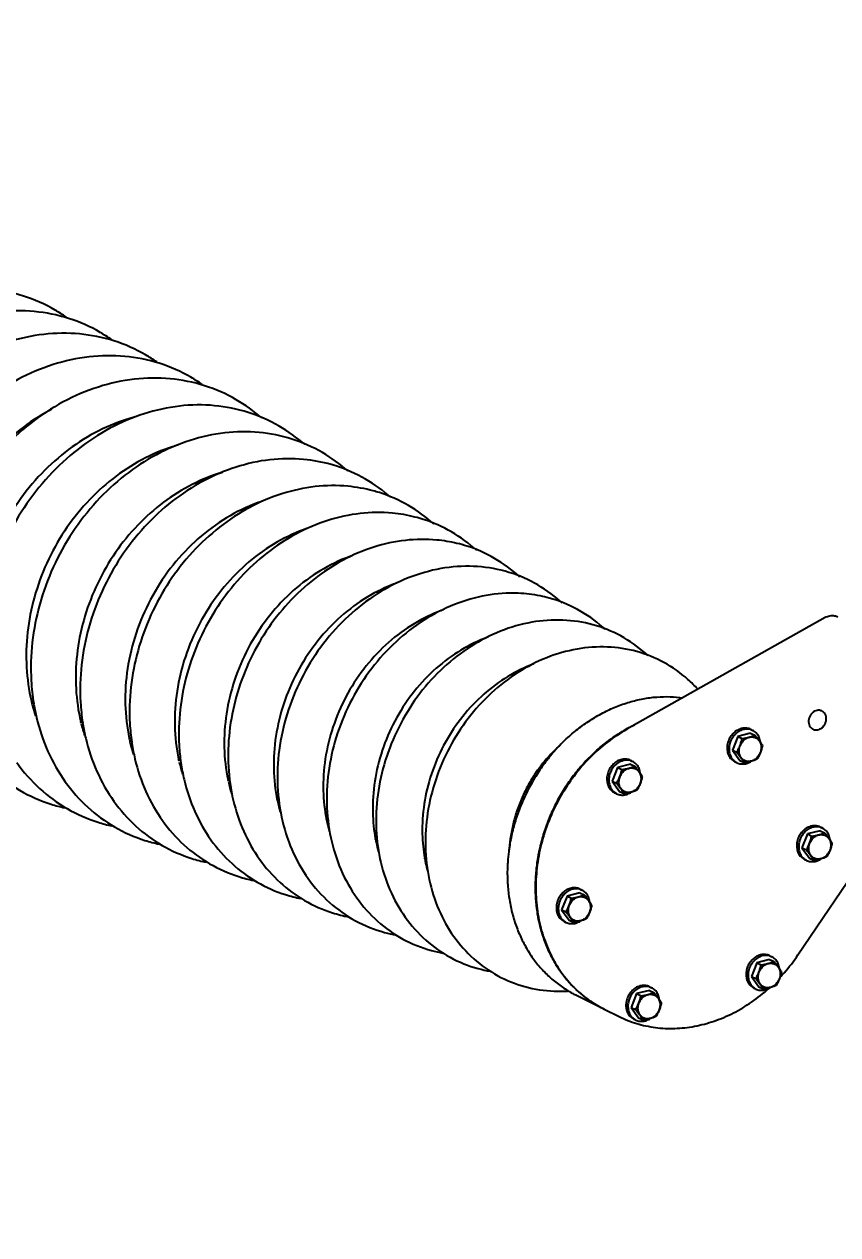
# Model space of a CAD drawing. Header units: feet. Extents: x 2321988 to 2329858, y 6722724 to 6730499.
# Drawn here: x 2326126.409 to 2326128.289, y 6726912.327 to 6726915.127 of the extents above; entities that cross this region are included whole.
import ezdxf

# ---------------------------------------------------------------- set-up
doc = ezdxf.new("R2010")
doc.units = ezdxf.units.FT
doc.header["$MEASUREMENT"] = 0
doc.header["$PDSIZE"] = 5
doc.layers.add('BESS Dimensions', color=3, linetype='Continuous')
doc.layers.add('C-BESS-EQUIPMENT', color=255, linetype='Continuous')
doc.styles.add('TG_DIMS', font='arial.ttf')
doc.dimstyles.new('TG-PROPOSED-ANNO', dxfattribs={"dimtxt": 0.1, "dimasz": 0.1, "dimexe": 0.05, "dimexo": 0.05, "dimgap": 0.02, "dimtad": 0, "dimtih": 1, "dimtoh": 1, "dimdsep": 46, "dimtxsty": 'TG_DIMS', "dimcen": 0, "dimclrd": 256, "dimclre": 256, "dimclrt": 256, "dimaunit": 1, "dimadec": 6, "dimazin": 2, "dimtfac": 1, "dimtofl": 0, "dimtmove": 1, "dimatfit": 3, "dimfxl": 1, "dimtolj": 1, "dimtzin": 0, "dimarcsym": 0})

# ---------------------------------------------------------------- blocks, each defined once
blk = doc.blocks.new('Midpoint Site Plan$0$141KV BREAKER')
at = {"linetype": 'Continuous'}
for p, q in [((-69.51, -36.1), (-70.239, -36.491)), ((-70.291, -36.514), (-70.698, -36.732)), ((-64.941, -37.129), (-65.188, -36.9)), ((-71.04, -37.154), (-71.16, -37.218)), ((-70.988, -37.021), (-71.041, -37.049)), ((-70.685, -37.154), (-71.04, -37.154)), ((-70.685, -37.154), (-70.806, -37.218)), ((-70.462, -37.496), (-70.685, -37.154)), ((-67.712, -37.154), (-67.832, -37.218)), ((-67.66, -37.021), (-67.714, -37.049)), ((-67.358, -37.154), (-67.712, -37.154)), ((-67.358, -37.154), (-67.478, -37.218)), ((-67.135, -37.496), (-67.358, -37.154)), ((-70.594, -37.838), (-70.462, -37.496)), ((-70.462, -37.496), (-70.583, -37.561)), ((-67.266, -37.838), (-67.135, -37.496)), ((-67.135, -37.496), (-67.255, -37.561)), ((-70.594, -37.838), (-70.714, -37.903)), ((-70.516, -37.902), (-70.569, -37.931)), ((-67.266, -37.838), (-67.386, -37.903)), ((-67.188, -37.902), (-67.241, -37.931)), ((-63.646, -39.545), (-63.592, -39.877)), ((-63.573, -40.009), (-63.592, -39.877)), ((-72.221, -40.235), (-72.274, -40.264)), ((-65.566, -40.235), (-65.619, -40.264)), ((-72.273, -40.368), (-72.393, -40.433)), ((-71.918, -40.368), (-72.273, -40.368)), ((-71.918, -40.368), (-72.039, -40.433)), ((-71.696, -40.71), (-71.918, -40.368)), ((-65.618, -40.368), (-65.738, -40.433)), ((-65.263, -40.368), (-65.618, -40.368)), ((-65.263, -40.368), (-65.384, -40.433)), ((-65.04, -40.71), (-65.263, -40.368)), ((-71.827, -41.052), (-71.696, -40.71)), ((-71.696, -40.71), (-71.816, -40.775)), ((-65.172, -41.052), (-65.04, -40.71)), ((-65.04, -40.71), (-65.161, -40.775)), ((-71.827, -41.052), (-71.947, -41.117)), ((-71.749, -41.116), (-71.802, -41.145)), ((-65.172, -41.052), (-65.292, -41.117)), ((-65.094, -41.116), (-65.147, -41.145)), ((-64.993, -47.81), (-64.331, -41.534)), ((-72.183, -41.764), (-69.839, -48.04)), ((-70.178, -43.582), (-70.299, -43.647)), ((-70.127, -43.449), (-70.18, -43.478)), ((-69.824, -43.582), (-70.178, -43.582)), ((-69.824, -43.582), (-69.944, -43.647)), ((-69.601, -43.925), (-69.824, -43.582)), ((-66.851, -43.582), (-66.971, -43.647)), ((-66.799, -43.449), (-66.852, -43.478)), ((-66.496, -43.582), (-66.851, -43.582)), ((-66.496, -43.582), (-66.617, -43.647)), ((-66.274, -43.925), (-66.496, -43.582)), ((-69.732, -44.267), (-69.601, -43.925)), ((-69.601, -43.925), (-69.721, -43.989)), ((-66.405, -44.267), (-66.274, -43.925)), ((-66.274, -43.925), (-66.394, -43.989)), ((-69.732, -44.267), (-69.853, -44.331)), ((-69.655, -44.33), (-69.708, -44.359)), ((-66.405, -44.267), (-66.525, -44.331)), ((-66.327, -44.33), (-66.38, -44.359))]:
    blk.add_line(p, q, dxfattribs=at)
for points, start_tangent, end_tangent in [([(-45.99, -35.506), (-45.65, -35.368), (-44.824, -34.878), (-44.116, -34.214), (-43.549, -33.398), (-43.145, -32.459), (-42.917, -31.426), (-42.874, -30.337), (-43.017, -29.229), (-43.341, -28.14), (-43.835, -27.107), (-44.482, -26.165), (-45.26, -25.347), (-46.141, -24.68), (-47.097, -24.187), (-47.356, -24.088)], (0.94163, 0.33665), (-0.943142, 0.332391)), ([(-47.226, -36.168), (-46.885, -36.03), (-46.059, -35.54), (-45.351, -34.876), (-44.785, -34.06), (-44.381, -33.121), (-44.153, -32.089), (-44.11, -30.999), (-44.253, -29.891), (-44.577, -28.802), (-45.071, -27.769), (-45.718, -26.827), (-46.495, -26.009), (-47.377, -25.342), (-48.234, -24.89)], (0.94163, 0.33665), (-0.919031, 0.394185)), ([(-48.461, -36.83), (-48.121, -36.692), (-47.295, -36.202), (-46.587, -35.538), (-46.02, -34.723), (-45.616, -33.783), (-45.389, -32.751), (-45.345, -31.662), (-45.488, -30.553), (-45.813, -29.464), (-46.307, -28.431), (-46.953, -27.489), (-47.731, -26.671), (-48.612, -26.004), (-49.361, -25.6)], (0.94163, 0.33665), (-0.910992, 0.412424)), ([(-54.039, -26.431), (-55.016, -26.533), (-55.933, -26.834), (-56.759, -27.325), (-57.055, -27.569)], (-1, 0), (-0.744531, -0.667588)), ([(-49.697, -37.493), (-49.356, -37.355), (-48.53, -36.864), (-47.822, -36.2), (-47.256, -35.385), (-46.852, -34.445), (-46.624, -33.413), (-46.581, -32.324), (-46.724, -31.216), (-47.048, -30.126), (-47.542, -29.093), (-48.189, -28.152), (-48.967, -27.333), (-49.848, -26.666), (-50.544, -26.286)], (0.94163, 0.33665), (-0.906953, 0.421231)), ([(-51.419, -38.298), (-50.592, -38.017), (-49.766, -37.526), (-49.058, -36.862), (-48.492, -36.047), (-48.087, -35.107), (-47.86, -34.075), (-47.817, -32.986), (-47.96, -31.878), (-48.284, -30.788), (-48.778, -29.755), (-49.425, -28.814), (-50.202, -27.995), (-51.084, -27.328), (-51.728, -26.973)], (0.973615, 0.228196), (-0.902847, 0.429961)), ([(-55.258, -27.217), (-56.215, -27.316), (-57.113, -27.611), (-57.922, -28.092), (-58.226, -28.343)], (-1, 0), (-0.741828, -0.67059)), ([(-47.839, -33.692), (-47.831, -33.629), (-47.791, -32.643), (-47.92, -31.64), (-48.213, -30.654), (-48.66, -29.719), (-49.245, -28.867), (-49.948, -28.126), (-50.746, -27.523), (-50.99, -27.377)], (0.139021, 0.990289), (-0.871139, 0.491037)), ([(-52.71, -38.843), (-51.883, -38.564), (-51.074, -38.083), (-50.38, -37.433), (-49.826, -36.635), (-49.43, -35.714), (-49.206, -34.703), (-49.164, -33.637), (-49.304, -32.551), (-49.621, -31.484), (-50.105, -30.473), (-50.739, -29.55), (-51.5, -28.749), (-52.363, -28.095), (-52.964, -27.762)], (0.974516, 0.224316), (-0.900373, 0.435119)), ([(-49.356, -35.462), (-49.273, -35.225), (-49.066, -34.291), (-49.027, -33.305), (-49.155, -32.302), (-49.448, -31.316), (-49.895, -30.381), (-50.48, -29.529), (-51.184, -28.788), (-51.982, -28.185), (-52.847, -27.739)], (0.354167, 0.935182), (-0.926124, 0.37722)), ([(-56.477, -28.002), (-57.414, -28.1), (-58.293, -28.389), (-59.085, -28.859), (-59.397, -29.118)], (-1, 0), (-0.738998, -0.673708)), ([(-54.226, -28.539), (-54.56, -28.39), (-55.515, -28.1), (-56.477, -28.002)], (-0.899956, 0.43598), (-1, 0)), ([(-54.197, -28.501), (-54.508, -28.393)], (-0.932816, 0.360353), (-0.954503, 0.2982)), ([(-54.2, -28.551), (-54.226, -28.539)], (-0.897769, 0.440468), (-0.899956, 0.43598)), ([(-54.001, -39.388), (-53.174, -39.111), (-52.382, -38.64), (-51.703, -38.004), (-51.16, -37.222), (-50.772, -36.321), (-50.553, -35.332), (-50.511, -34.287), (-50.648, -33.225), (-50.959, -32.18), (-51.432, -31.19), (-52.053, -30.287), (-52.798, -29.502), (-53.643, -28.863), (-54.2, -28.551)], (0.975438, 0.220276), (-0.897769, 0.440468)), ([(-54.111, -28.536), (-54.197, -28.501)], (-0.926134, 0.377194), (-0.932816, 0.360353)), ([(-50.68, -35.961), (-50.633, -35.823), (-50.432, -34.913), (-50.393, -33.954), (-50.518, -32.978), (-50.803, -32.018), (-51.238, -31.108), (-51.808, -30.278), (-52.492, -29.557), (-53.269, -28.97), (-54.111, -28.536)], (0.33504, 0.942204), (-0.926134, 0.377194)), ([(-57.696, -28.788), (-58.613, -28.883), (-59.473, -29.166), (-60.248, -29.626), (-60.568, -29.892)], (-1, 0), (-0.736031, -0.676948)), ([(-55.455, -29.332), (-55.82, -29.167), (-56.754, -28.884), (-57.696, -28.788)], (-0.896634, 0.442773), (-1, 0)), ([(-55.421, -29.299), (-55.742, -29.185)], (-0.930049, 0.367435), (-0.953335, 0.301916)), ([(-55.425, -29.346), (-55.455, -29.332)], (-0.894081, 0.447905), (-0.896634, 0.442773)), ([(-53.589, -39.119), (-53.025, -38.575), (-52.493, -37.81), (-52.114, -36.928), (-51.9, -35.96), (-51.859, -34.938), (-51.993, -33.898), (-52.297, -32.876), (-52.76, -31.907), (-53.367, -31.023), (-54.096, -30.256), (-54.923, -29.63), (-55.425, -29.346)], (0.780479, 0.625181), (-0.894081, 0.447905)), ([(-55.372, -29.318), (-55.421, -29.299)], (-0.926144, 0.377169), (-0.930049, 0.367435)), ([(-52.018, -36.538), (-51.98, -36.427), (-51.783, -35.54), (-51.745, -34.604), (-51.868, -33.652), (-52.146, -32.715), (-52.57, -31.828), (-53.125, -31.018), (-53.793, -30.315), (-54.551, -29.742), (-55.372, -29.318)], (0.330135, 0.943934), (-0.926144, 0.377169)), ([(-58.915, -29.574), (-59.812, -29.667), (-60.653, -29.944), (-61.412, -30.394), (-61.738, -30.667)], (-1, 0), (-0.732918, -0.680317)), ([(-56.68, -30.127), (-57.08, -29.945), (-57.994, -29.667), (-58.915, -29.574)], (-0.892811, 0.450431), (-1, 0)), ([(-56.645, -30.096), (-56.957, -29.982)], (-0.927144, 0.374706), (-0.95083, 0.309712)), ([(-56.651, -30.141), (-56.68, -30.127)], (-0.890179, 0.455611), (-0.892811, 0.450431)), ([(-54.855, -39.642), (-54.348, -39.146), (-53.827, -38.398), (-53.456, -37.535), (-53.246, -36.588), (-53.206, -35.589), (-53.337, -34.572), (-53.634, -33.572), (-54.087, -32.624), (-54.681, -31.76), (-55.394, -31.009), (-56.203, -30.397), (-56.651, -30.141)], (0.771906, 0.635737), (-0.890179, 0.455611)), ([(-56.531, -30.144), (-56.645, -30.096)], (-0.917391, 0.397987), (-0.927144, 0.374706)), ([(-53.316, -36.997), (-53.237, -36.715), (-53.1, -35.772), (-53.138, -34.79), (-53.351, -33.808), (-53.73, -32.865), (-54.261, -31.995), (-54.922, -31.233), (-55.689, -30.608), (-56.531, -30.144)], (0.29912, 0.954216), (-0.917391, 0.397987)), ([(-60.134, -30.359), (-61.011, -30.451), (-61.833, -30.721), (-62.575, -31.161), (-62.909, -31.442)], (-1, 0), (-0.729649, -0.683822)), ([(-57.906, -30.922), (-58.34, -30.722), (-59.234, -30.451), (-60.134, -30.359)], (-0.888761, 0.458371), (-1, 0)), ([(-57.87, -30.894), (-58.189, -30.775)], (-0.924003, 0.382385), (-0.949351, 0.314217)), ([(-57.795, -30.925), (-57.87, -30.894)], (-0.917403, 0.39796), (-0.924003, 0.382385)), ([(-61.353, -31.145), (-62.209, -31.234), (-63.013, -31.498), (-63.738, -31.928), (-64.094, -32.23)], (-1, 0), (-0.722879, -0.690974)), ([(-57.39, -40.687), (-56.992, -40.287), (-56.495, -39.573), (-56.14, -38.75), (-55.94, -37.845), (-55.901, -36.89), (-56.026, -35.919), (-56.309, -34.964), (-56.742, -34.059), (-57.309, -33.233), (-57.99, -32.516), (-58.762, -31.931), (-59.6, -31.499), (-60.473, -31.234), (-61.353, -31.145)], (0.753151, 0.657847), (-1, 0)), ([(-56.122, -40.165), (-55.67, -39.717), (-55.161, -38.985), (-54.798, -38.143), (-54.593, -37.217), (-54.554, -36.24), (-54.681, -35.245), (-54.972, -34.268), (-55.415, -33.341), (-55.995, -32.497), (-56.692, -31.762), (-57.483, -31.164), (-57.906, -30.922)], (0.76281, 0.646623), (-0.888761, 0.458371)), ([(-54.651, -37.563), (-54.587, -37.328), (-54.452, -36.408), (-54.49, -35.452), (-54.697, -34.496), (-55.066, -33.576), (-55.583, -32.729), (-56.228, -31.986), (-56.974, -31.378), (-57.795, -30.925)], (0.290736, 0.956803), (-0.917403, 0.39796)), ([(-59.094, -31.692), (-59.421, -31.568)], (-0.920642, 0.390407), (-0.947773, 0.318946)), ([(-59.059, -31.707), (-59.094, -31.692)], (-0.917415, 0.397931), (-0.920642, 0.390407)), ([(-55.987, -38.13), (-55.936, -37.941), (-55.805, -37.045), (-55.841, -36.115), (-56.043, -35.183), (-56.402, -34.288), (-56.906, -33.463), (-57.533, -32.74), (-58.26, -32.147), (-59.059, -31.707)], (0.281921, 0.959438), (-0.917415, 0.397931)), ([(-62.572, -31.931), (-63.459, -32.029), (-64.287, -32.319), (-65.023, -32.791), (-65.261, -33.002)], (-1, 0), (-0.719779, -0.694203)), ([(-60.438, -42.108), (-60.363, -42.092), (-59.536, -41.801), (-58.799, -41.33), (-58.182, -40.695), (-57.705, -39.92), (-57.391, -39.033), (-57.25, -38.069), (-57.289, -37.067), (-57.507, -36.064), (-57.895, -35.1), (-58.437, -34.212), (-59.112, -33.433), (-59.895, -32.795), (-60.756, -32.321), (-61.659, -32.029), (-62.572, -31.931)], (0.97944, 0.201735), (-1, 0)), ([(-60.323, -32.489), (-60.625, -32.37)], (-0.917428, 0.397901), (-0.94381, 0.33049)), ([(-60.308, -32.495), (-60.323, -32.489)], (-0.915986, 0.401211), (-0.917428, 0.397901)), ([(-57.331, -38.725), (-57.285, -38.553), (-57.157, -37.682), (-57.192, -36.777), (-57.389, -35.87), (-57.738, -34.999), (-58.228, -34.197), (-58.838, -33.494), (-59.545, -32.917), (-60.308, -32.495)], (0.279376, 0.960182), (-0.915986, 0.401211)), ([(-63.791, -32.717), (-64.657, -32.812), (-65.465, -33.096), (-66.183, -33.556), (-66.429, -33.775)], (-1, 0), (-0.716436, -0.697653)), ([(-59.918, -41.721), (-59.507, -41.27), (-59.042, -40.513), (-58.735, -39.648), (-58.597, -38.707), (-58.636, -37.729), (-58.848, -36.75), (-59.226, -35.809), (-59.755, -34.942), (-60.415, -34.183), (-61.179, -33.56), (-62.018, -33.097), (-62.9, -32.813), (-63.791, -32.717)], (0.729955, 0.683495), (-1, 0)), ([(-61.563, -33.28), (-61.587, -33.27), (-61.863, -33.161)], (-0.915125, 0.403171), (-0.942384, 0.334532)), ([(-65.01, -33.502), (-65.855, -33.596), (-66.642, -33.872), (-67.344, -34.321), (-67.598, -34.548)], (-1, 0), (-0.712909, -0.701257)), ([(-63.006, -43.194), (-62.91, -43.174), (-62.122, -42.897), (-61.421, -42.449), (-60.833, -41.845), (-60.379, -41.107), (-60.079, -40.263), (-59.945, -39.345), (-59.982, -38.391), (-60.189, -37.436), (-60.558, -36.519), (-61.074, -35.673), (-61.717, -34.932), (-62.462, -34.325), (-63.281, -33.873), (-64.141, -33.596), (-65.01, -33.502)], (0.980786, 0.195088), (-1, 0)), ([(-61.536, -33.293), (-61.563, -33.28)], (-0.912369, 0.409368), (-0.915125, 0.403171)), ([(-58.673, -39.311), (-58.635, -39.166), (-58.51, -38.319), (-58.544, -37.439), (-58.735, -36.558), (-59.074, -35.711), (-59.55, -34.931), (-60.143, -34.247), (-60.831, -33.687), (-61.536, -33.293)], (0.274485, 0.961591), (-0.912369, 0.409368)), ([(-62.791, -34.078), (-62.851, -34.052), (-63.101, -33.952)], (-0.911347, 0.411639), (-0.94086, 0.338795)), ([(-62.764, -34.091), (-62.791, -34.078)], (-0.908473, 0.417944), (-0.911347, 0.411639)), ([(-60.015, -39.897), (-59.984, -39.779), (-59.863, -38.956), (-59.895, -38.101), (-60.08, -37.245), (-60.41, -36.423), (-60.872, -35.665), (-61.449, -35.001), (-62.116, -34.456), (-62.764, -34.091)], (0.269314, 0.963053), (-0.908473, 0.417944)), ([(-66.229, -34.288), (-67.052, -34.379), (-67.82, -34.648), (-68.504, -35.085), (-69.078, -35.674), (-69.292, -35.979)], (-1, 0), (-0.533994, -0.845488)), ([(-64.563, -43.78), (-64.184, -43.715), (-63.416, -43.445), (-62.732, -43.008), (-62.158, -42.42), (-61.716, -41.7), (-61.423, -40.878), (-61.292, -39.984), (-61.328, -39.053), (-61.53, -38.123), (-61.889, -37.228), (-62.392, -36.404), (-63.019, -35.682), (-63.745, -35.089), (-64.544, -34.649), (-65.382, -34.379), (-66.229, -34.288)], (0.993094, 0.117322), (-1, 0)), ([(-64.019, -34.876), (-64.115, -34.833), (-64.339, -34.744)], (-0.907268, 0.420553), (-0.939227, 0.343297)), ([(-63.992, -34.889), (-64.019, -34.876)], (-0.904267, 0.426967), (-0.907268, 0.420553)), ([(-61.357, -40.484), (-61.333, -40.391), (-61.215, -39.593), (-61.247, -38.763), (-61.426, -37.932), (-61.746, -37.134), (-62.195, -36.399), (-62.754, -35.754), (-63.402, -35.226), (-63.992, -34.889)], (0.263836, 0.964568), (-0.904267, 0.426967)), ([(-65.188, -36.9), (-65.421, -36.697), (-65.757, -36.447), (-66.11, -36.231), (-66.475, -36.051), (-66.849, -35.909), (-67.228, -35.807), (-67.609, -35.746), (-67.988, -35.725), (-68.362, -35.746), (-68.727, -35.807), (-69.079, -35.909), (-69.415, -36.051), (-69.51, -36.1)], (-0.733589, 0.679593), (-0.881402, -0.472367)), ([(-64.331, -41.534), (-64.309, -40.891), (-64.378, -40.237), (-64.536, -39.588), (-64.778, -38.958), (-65.1, -38.363), (-65.494, -37.815), (-65.951, -37.328), (-66.46, -36.914), (-67.009, -36.581), (-67.586, -36.337), (-68.177, -36.189), (-68.768, -36.139), (-69.346, -36.189), (-69.897, -36.337), (-70.291, -36.514)], (0.104951, 0.994477), (-0.881458, -0.472262)), ([(-69.369, -36.19), (-69.487, -36.215), (-69.839, -36.317), (-69.869, -36.328)], (-0.982493, -0.186297), (-0.939073, -0.343717)), ([(-69.32, -36.181), (-69.369, -36.19)], (-0.985247, -0.171139), (-0.982493, -0.186297)), ([(-64.333, -40.417), (-64.408, -39.997), (-64.519, -39.581), (-64.665, -39.173), (-64.845, -38.777), (-65.057, -38.397), (-65.3, -38.037), (-65.569, -37.699), (-65.864, -37.387), (-66.181, -37.105), (-66.518, -36.854), (-66.87, -36.638), (-67.235, -36.459), (-67.609, -36.317), (-67.988, -36.215), (-68.369, -36.153), (-68.749, -36.132), (-69.122, -36.153), (-69.32, -36.181)], (-0.132788, 0.991144), (-0.985247, -0.171139)), ([(-70.698, -36.732), (-71.138, -37.018), (-71.529, -37.376), (-71.863, -37.799), (-72.131, -38.279), (-72.33, -38.806), (-72.455, -39.371), (-72.502, -39.96), (-72.472, -40.567)], (-0.881412, -0.472347), (0.113501, -0.993538)), ([(-63.592, -39.877), (-63.648, -39.59), (-63.759, -39.174), (-63.905, -38.766), (-64.085, -38.37), (-64.297, -37.99), (-64.539, -37.629), (-64.809, -37.291), (-65.104, -36.98), (-65.188, -36.9)], (-0.159635, 0.987176), (-0.733589, 0.679593)), ([(-71.291, -37.561), (-71.281, -37.52), (-71.269, -37.48), (-71.256, -37.439), (-71.241, -37.398), (-71.224, -37.355), (-71.205, -37.312), (-71.183, -37.266), (-71.16, -37.218)], (0.23179, 0.972766), (0.450928, 0.89256)), ([(-71.258, -37.569), (-71.261, -37.513), (-71.256, -37.459), (-71.243, -37.407), (-71.221, -37.36), (-71.193, -37.319), (-71.158, -37.284), (-71.117, -37.257), (-71.072, -37.239), (-71.023, -37.23), (-70.973, -37.23), (-70.922, -37.239), (-70.872, -37.257), (-70.824, -37.284), (-70.78, -37.319), (-70.74, -37.36), (-70.706, -37.407), (-70.679, -37.459), (-70.659, -37.513), (-70.648, -37.569)], (-0.132788, 0.991144), (0.132788, -0.991144)), ([(-71.041, -37.049), (-71.044, -37.051), (-71.094, -37.084), (-71.138, -37.125), (-71.175, -37.174), (-71.204, -37.229), (-71.226, -37.289), (-71.239, -37.354), (-71.243, -37.4)], (-0.881422, -0.47233), (-0.036247, -0.999343)), ([(-71.16, -37.218), (-71.12, -37.222), (-71.081, -37.225), (-71.04, -37.226), (-70.998, -37.227), (-70.954, -37.226), (-70.907, -37.225), (-70.858, -37.222), (-70.806, -37.218)], (0.994755, -0.102288), (0.99725, 0.074106)), ([(-70.87, -37.007), (-70.931, -37.012), (-70.989, -37.027), (-71.041, -37.049)], (-1, 0), (-0.881422, -0.47233)), ([(-70.817, -36.979), (-70.878, -36.984), (-70.936, -36.998), (-70.988, -37.021)], (-1, 0), (-0.881422, -0.47233)), ([(-70.569, -37.931), (-70.567, -37.929), (-70.517, -37.896), (-70.473, -37.855), (-70.436, -37.806), (-70.406, -37.751), (-70.385, -37.691), (-70.372, -37.626), (-70.367, -37.559), (-70.372, -37.49), (-70.386, -37.421), (-70.408, -37.354), (-70.438, -37.289), (-70.476, -37.229), (-70.52, -37.174), (-70.571, -37.125), (-70.626, -37.084), (-70.684, -37.051), (-70.745, -37.027), (-70.808, -37.012), (-70.87, -37.007)], (0.881422, 0.47233), (-1, 0)), ([(-70.516, -37.902), (-70.513, -37.901), (-70.463, -37.868), (-70.42, -37.826), (-70.382, -37.778), (-70.353, -37.723), (-70.331, -37.662), (-70.318, -37.598), (-70.314, -37.53), (-70.319, -37.461), (-70.333, -37.393), (-70.355, -37.325), (-70.385, -37.261), (-70.423, -37.2), (-70.467, -37.145), (-70.517, -37.097), (-70.572, -37.055), (-70.631, -37.022), (-70.692, -36.998), (-70.754, -36.984), (-70.817, -36.979)], (0.881422, 0.47233), (-1, 0)), ([(-70.806, -37.218), (-70.783, -37.266), (-70.76, -37.312), (-70.736, -37.355), (-70.709, -37.398), (-70.681, -37.439), (-70.651, -37.48), (-70.618, -37.52), (-70.583, -37.561)], (0.406702, -0.913561), (0.668362, -0.743836)), ([(-67.963, -37.561), (-67.953, -37.52), (-67.941, -37.48), (-67.928, -37.439), (-67.913, -37.398), (-67.896, -37.355), (-67.877, -37.312), (-67.856, -37.266), (-67.832, -37.218)], (0.23179, 0.972766), (0.450928, 0.89256)), ([(-67.93, -37.569), (-67.933, -37.513), (-67.928, -37.459), (-67.915, -37.407), (-67.894, -37.36), (-67.865, -37.319), (-67.83, -37.284), (-67.789, -37.257), (-67.744, -37.239), (-67.696, -37.23), (-67.645, -37.23), (-67.594, -37.239), (-67.544, -37.257), (-67.496, -37.284), (-67.452, -37.319), (-67.412, -37.36), (-67.378, -37.407), (-67.351, -37.459), (-67.332, -37.513), (-67.32, -37.569)], (-0.132788, 0.991144), (0.132788, -0.991144)), ([(-67.714, -37.049), (-67.716, -37.051), (-67.766, -37.084), (-67.81, -37.125), (-67.847, -37.174), (-67.877, -37.229), (-67.898, -37.289), (-67.911, -37.354), (-67.915, -37.4)], (-0.881422, -0.47233), (-0.036247, -0.999343)), ([(-67.832, -37.218), (-67.793, -37.222), (-67.753, -37.225), (-67.713, -37.226), (-67.67, -37.227), (-67.626, -37.226), (-67.58, -37.225), (-67.531, -37.222), (-67.478, -37.218)], (0.994755, -0.102288), (0.99725, 0.074106)), ([(-67.542, -37.007), (-67.603, -37.012), (-67.662, -37.027), (-67.714, -37.049)], (-1, 0), (-0.881422, -0.47233)), ([(-67.489, -36.979), (-67.55, -36.984), (-67.608, -36.998), (-67.66, -37.021)], (-1, 0), (-0.881422, -0.47233)), ([(-67.241, -37.931), (-67.239, -37.929), (-67.189, -37.896), (-67.145, -37.855), (-67.108, -37.806), (-67.078, -37.751), (-67.057, -37.691), (-67.044, -37.626), (-67.04, -37.559), (-67.045, -37.49), (-67.058, -37.421), (-67.08, -37.354), (-67.111, -37.289), (-67.148, -37.229), (-67.193, -37.174), (-67.243, -37.125), (-67.298, -37.084), (-67.357, -37.051), (-67.418, -37.027), (-67.48, -37.012), (-67.542, -37.007)], (0.881422, 0.47233), (-1, 0)), ([(-67.188, -37.902), (-67.186, -37.901), (-67.136, -37.868), (-67.092, -37.826), (-67.055, -37.778), (-67.025, -37.723), (-67.004, -37.662), (-66.991, -37.598), (-66.987, -37.53), (-66.991, -37.461), (-67.005, -37.393), (-67.027, -37.325), (-67.057, -37.261), (-67.095, -37.2), (-67.14, -37.145), (-67.19, -37.097), (-67.245, -37.055), (-67.303, -37.022), (-67.364, -36.998), (-67.427, -36.984), (-67.489, -36.979)], (0.881422, 0.47233), (-1, 0)), ([(-67.478, -37.218), (-67.456, -37.266), (-67.433, -37.312), (-67.408, -37.355), (-67.382, -37.398), (-67.353, -37.439), (-67.323, -37.48), (-67.291, -37.52), (-67.255, -37.561)], (0.406702, -0.913561), (0.668362, -0.743836)), ([(-63.646, -39.545), (-63.699, -39.277), (-63.803, -38.905), (-63.942, -38.542), (-64.114, -38.192), (-64.317, -37.86), (-64.548, -37.548), (-64.805, -37.261), (-64.941, -37.129)], (-0.159701, 0.987165), (-0.733589, 0.679594)), ([(-71.068, -37.903), (-71.104, -37.862), (-71.136, -37.822), (-71.167, -37.781), (-71.195, -37.74), (-71.221, -37.697), (-71.246, -37.654), (-71.269, -37.609), (-71.291, -37.561)], (-0.668362, 0.743836), (-0.406702, 0.913561)), ([(-70.648, -37.569), (-70.644, -37.625), (-70.649, -37.68), (-70.663, -37.731), (-70.684, -37.778), (-70.713, -37.819), (-70.748, -37.854), (-70.788, -37.881), (-70.834, -37.899), (-70.882, -37.908), (-70.932, -37.908), (-70.983, -37.899), (-71.033, -37.881), (-71.081, -37.854), (-71.126, -37.819), (-71.165, -37.778), (-71.199, -37.731), (-71.226, -37.68), (-71.246, -37.625), (-71.258, -37.569)], (0.132788, -0.991144), (-0.132788, 0.991144)), ([(-70.583, -37.561), (-70.606, -37.609), (-70.627, -37.654), (-70.646, -37.697), (-70.664, -37.74), (-70.679, -37.781), (-70.692, -37.822), (-70.703, -37.862), (-70.714, -37.903)], (-0.450928, -0.89256), (-0.23179, -0.972766)), ([(-67.741, -37.903), (-67.776, -37.862), (-67.809, -37.822), (-67.839, -37.781), (-67.867, -37.74), (-67.894, -37.697), (-67.918, -37.654), (-67.941, -37.609), (-67.963, -37.561)], (-0.668362, 0.743836), (-0.406702, 0.913561)), ([(-67.32, -37.569), (-67.317, -37.625), (-67.322, -37.68), (-67.335, -37.731), (-67.356, -37.778), (-67.385, -37.819), (-67.42, -37.854), (-67.461, -37.881), (-67.506, -37.899), (-67.554, -37.908), (-67.605, -37.908), (-67.656, -37.899), (-67.706, -37.881), (-67.754, -37.854), (-67.798, -37.819), (-67.838, -37.778), (-67.872, -37.731), (-67.899, -37.68), (-67.918, -37.625), (-67.93, -37.569)], (0.132788, -0.991144), (-0.132788, 0.991144)), ([(-67.255, -37.561), (-67.279, -37.609), (-67.3, -37.654), (-67.319, -37.697), (-67.336, -37.74), (-67.351, -37.781), (-67.364, -37.822), (-67.376, -37.862), (-67.386, -37.903)], (-0.450928, -0.89256), (-0.23179, -0.972766)), ([(-70.714, -37.903), (-70.767, -37.906), (-70.815, -37.909), (-70.862, -37.91), (-70.906, -37.911), (-70.949, -37.91), (-70.989, -37.909), (-71.029, -37.906), (-71.068, -37.903)], (-0.99725, -0.074106), (-0.994755, 0.102288)), ([(-70.961, -37.911), (-70.926, -37.929), (-70.865, -37.953), (-70.803, -37.968), (-70.74, -37.973)], (0.865644, -0.50066), (1, 0)), ([(-70.74, -37.973), (-70.68, -37.968), (-70.621, -37.953), (-70.569, -37.931)], (1, 0), (0.881422, 0.47233)), ([(-67.386, -37.903), (-67.439, -37.906), (-67.488, -37.909), (-67.534, -37.91), (-67.579, -37.911), (-67.621, -37.91), (-67.662, -37.909), (-67.701, -37.906), (-67.741, -37.903)], (-0.99725, -0.074106), (-0.994755, 0.102288)), ([(-67.633, -37.911), (-67.599, -37.929), (-67.537, -37.953), (-67.475, -37.968), (-67.413, -37.973)], (0.865644, -0.50066), (1, 0)), ([(-67.413, -37.973), (-67.352, -37.968), (-67.294, -37.953), (-67.241, -37.931)], (1, 0), (0.881422, 0.47233)), ([(-55.292, -39.933), (-54.465, -39.658), (-53.69, -39.197), (-53.589, -39.119)], (0.976379, 0.216065), (0.780479, 0.625181)), ([(-56.583, -40.478), (-55.756, -40.204), (-54.998, -39.754), (-54.855, -39.642)], (0.97734, 0.211674), (0.771906, 0.635737)), ([(-72.274, -40.264), (-72.277, -40.265), (-72.327, -40.298), (-72.371, -40.339), (-72.408, -40.388), (-72.437, -40.443), (-72.459, -40.504), (-72.472, -40.567)], (-0.881422, -0.47233), (-0.131277, -0.991346)), ([(-72.103, -40.221), (-72.164, -40.226), (-72.222, -40.241), (-72.274, -40.264)], (-1, 0), (-0.881422, -0.47233)), ([(-72.05, -40.193), (-72.111, -40.198), (-72.169, -40.212), (-72.221, -40.235)], (-1, 0), (-0.881422, -0.47233)), ([(-71.802, -41.145), (-71.8, -41.143), (-71.75, -41.11), (-71.706, -41.069), (-71.669, -41.02), (-71.639, -40.965), (-71.618, -40.905), (-71.605, -40.84), (-71.601, -40.773), (-71.605, -40.704), (-71.619, -40.636), (-71.641, -40.568), (-71.671, -40.504), (-71.709, -40.443), (-71.754, -40.388), (-71.804, -40.339), (-71.859, -40.298), (-71.917, -40.265), (-71.978, -40.241), (-72.041, -40.226), (-72.103, -40.221)], (0.881422, 0.47233), (-1, 0)), ([(-71.749, -41.116), (-71.746, -41.115), (-71.697, -41.082), (-71.653, -41.041), (-71.616, -40.992), (-71.586, -40.937), (-71.564, -40.876), (-71.552, -40.812), (-71.547, -40.744), (-71.552, -40.676), (-71.566, -40.607), (-71.588, -40.54), (-71.618, -40.475), (-71.656, -40.415), (-71.7, -40.36), (-71.751, -40.311), (-71.806, -40.27), (-71.864, -40.237), (-71.925, -40.212), (-71.988, -40.198), (-72.05, -40.193)], (0.881422, 0.47233), (-1, 0)), ([(-65.619, -40.264), (-65.622, -40.265), (-65.672, -40.298), (-65.716, -40.339), (-65.753, -40.388), (-65.782, -40.443), (-65.804, -40.504), (-65.817, -40.568), (-65.821, -40.614)], (-0.881422, -0.47233), (-0.036247, -0.999343)), ([(-65.448, -40.221), (-65.509, -40.226), (-65.567, -40.241), (-65.619, -40.264)], (-1, 0), (-0.881422, -0.47233)), ([(-65.395, -40.193), (-65.456, -40.198), (-65.514, -40.212), (-65.566, -40.235)], (-1, 0), (-0.881422, -0.47233)), ([(-65.147, -41.145), (-65.144, -41.143), (-65.095, -41.11), (-65.051, -41.069), (-65.014, -41.02), (-64.984, -40.965), (-64.963, -40.905), (-64.95, -40.84), (-64.945, -40.773), (-64.95, -40.704), (-64.964, -40.636), (-64.986, -40.568), (-65.016, -40.504), (-65.054, -40.443), (-65.098, -40.388), (-65.149, -40.339), (-65.204, -40.298), (-65.262, -40.265), (-65.323, -40.241), (-65.386, -40.226), (-65.448, -40.221)], (0.881422, 0.47233), (-1, 0)), ([(-65.094, -41.116), (-65.091, -41.115), (-65.041, -41.082), (-64.998, -41.041), (-64.96, -40.992), (-64.931, -40.937), (-64.909, -40.876), (-64.896, -40.812), (-64.892, -40.744), (-64.897, -40.676), (-64.911, -40.607), (-64.933, -40.54), (-64.963, -40.475), (-65.001, -40.415), (-65.045, -40.36), (-65.095, -40.311), (-65.15, -40.27), (-65.209, -40.237), (-65.27, -40.212), (-65.332, -40.198), (-65.395, -40.193)], (0.881422, 0.47233), (-1, 0)), ([(-63.573, -40.009), (-63.535, -40.429), (-63.535, -40.845), (-63.572, -41.253), (-63.646, -41.649), (-63.756, -42.029), (-63.901, -42.39), (-64.081, -42.728), (-64.292, -43.039), (-64.517, -43.304)], (0.132788, -0.991144), (-0.686427, -0.727199)), ([(-57.872, -41.022), (-57.047, -40.751), (-56.306, -40.312), (-56.122, -40.165)], (0.978219, 0.207574), (0.76281, 0.646623)), ([(-72.524, -40.775), (-72.514, -40.734), (-72.502, -40.694), (-72.489, -40.653), (-72.474, -40.612), (-72.457, -40.569), (-72.438, -40.526), (-72.417, -40.481), (-72.393, -40.433)], (0.23179, 0.972766), (0.450928, 0.89256)), ([(-72.491, -40.783), (-72.494, -40.727), (-72.489, -40.673), (-72.476, -40.621), (-72.455, -40.574), (-72.426, -40.533), (-72.391, -40.498), (-72.35, -40.472), (-72.305, -40.453), (-72.256, -40.444), (-72.206, -40.444), (-72.155, -40.453), (-72.105, -40.472), (-72.057, -40.498), (-72.013, -40.533), (-71.973, -40.574), (-71.939, -40.621), (-71.912, -40.673), (-71.892, -40.727), (-71.881, -40.783)], (-0.132788, 0.991144), (0.132788, -0.991144)), ([(-72.472, -40.567), (-72.472, -40.568), (-72.476, -40.614)], (-0.131277, -0.991346), (-0.036247, -0.999343)), ([(-72.393, -40.433), (-72.354, -40.436), (-72.314, -40.439), (-72.274, -40.44), (-72.231, -40.441), (-72.187, -40.44), (-72.14, -40.439), (-72.091, -40.436), (-72.039, -40.433)], (0.994755, -0.102288), (0.99725, 0.074106)), ([(-72.039, -40.433), (-72.016, -40.481), (-71.993, -40.526), (-71.969, -40.569), (-71.943, -40.612), (-71.914, -40.653), (-71.884, -40.694), (-71.851, -40.734), (-71.816, -40.775)], (0.406702, -0.913561), (0.668362, -0.743836)), ([(-65.869, -40.775), (-65.859, -40.734), (-65.847, -40.694), (-65.834, -40.653), (-65.819, -40.612), (-65.802, -40.569), (-65.783, -40.526), (-65.761, -40.481), (-65.738, -40.433)], (0.23179, 0.972766), (0.450928, 0.89256)), ([(-65.836, -40.783), (-65.839, -40.727), (-65.834, -40.673), (-65.821, -40.621), (-65.799, -40.574), (-65.771, -40.533), (-65.736, -40.498), (-65.695, -40.472), (-65.65, -40.453), (-65.601, -40.444), (-65.551, -40.444), (-65.5, -40.453), (-65.45, -40.472), (-65.402, -40.498), (-65.358, -40.533), (-65.318, -40.574), (-65.284, -40.621), (-65.257, -40.673), (-65.237, -40.727), (-65.226, -40.783)], (-0.132788, 0.991144), (0.132788, -0.991144)), ([(-65.738, -40.433), (-65.698, -40.436), (-65.659, -40.439), (-65.618, -40.44), (-65.576, -40.441), (-65.532, -40.44), (-65.485, -40.439), (-65.436, -40.436), (-65.384, -40.433)], (0.994755, -0.102288), (0.99725, 0.074106)), ([(-65.384, -40.433), (-65.361, -40.481), (-65.338, -40.526), (-65.314, -40.569), (-65.287, -40.612), (-65.259, -40.653), (-65.229, -40.694), (-65.196, -40.734), (-65.161, -40.775)], (0.406702, -0.913561), (0.668362, -0.743836)), ([(-64.333, -40.417), (-64.295, -40.837), (-64.295, -41.253), (-64.317, -41.535)], (0.132788, -0.991144), (-0.10781, -0.994172)), ([(-72.301, -41.117), (-72.337, -41.076), (-72.369, -41.036), (-72.4, -40.995), (-72.428, -40.954), (-72.454, -40.912), (-72.479, -40.868), (-72.502, -40.823), (-72.524, -40.775)], (-0.668362, 0.743836), (-0.406702, 0.913561)), ([(-71.881, -40.783), (-71.877, -40.839), (-71.883, -40.894), (-71.896, -40.945), (-71.917, -40.992), (-71.946, -41.034), (-71.981, -41.068), (-72.022, -41.095), (-72.067, -41.113), (-72.115, -41.122), (-72.166, -41.122), (-72.217, -41.113), (-72.267, -41.095), (-72.315, -41.068), (-72.359, -41.034), (-72.399, -40.992), (-72.432, -40.945), (-72.46, -40.894), (-72.479, -40.839), (-72.491, -40.783)], (0.132788, -0.991144), (-0.132788, 0.991144)), ([(-71.816, -40.775), (-71.839, -40.823), (-71.861, -40.868), (-71.88, -40.912), (-71.897, -40.954), (-71.912, -40.995), (-71.925, -41.036), (-71.937, -41.076), (-71.947, -41.117)], (-0.450928, -0.89256), (-0.23179, -0.972766)), ([(-65.646, -41.117), (-65.682, -41.076), (-65.714, -41.036), (-65.745, -40.995), (-65.773, -40.954), (-65.799, -40.912), (-65.824, -40.868), (-65.847, -40.823), (-65.869, -40.775)], (-0.668362, 0.743836), (-0.406702, 0.913561)), ([(-65.226, -40.783), (-65.222, -40.839), (-65.227, -40.894), (-65.241, -40.945), (-65.262, -40.992), (-65.29, -41.034), (-65.326, -41.068), (-65.366, -41.095), (-65.412, -41.113), (-65.46, -41.122), (-65.51, -41.122), (-65.561, -41.113), (-65.611, -41.095), (-65.659, -41.068), (-65.704, -41.034), (-65.743, -40.992), (-65.777, -40.945), (-65.804, -40.894), (-65.824, -40.839), (-65.836, -40.783)], (0.132788, -0.991144), (-0.132788, 0.991144)), ([(-65.161, -40.775), (-65.184, -40.823), (-65.205, -40.868), (-65.224, -40.912), (-65.242, -40.954), (-65.257, -40.995), (-65.27, -41.036), (-65.281, -41.076), (-65.292, -41.117)], (-0.450928, -0.89256), (-0.23179, -0.972766)), ([(-59.166, -41.567), (-59.142, -41.562), (-58.338, -41.298), (-57.614, -40.869), (-57.39, -40.687)], (0.979372, 0.202066), (0.753151, 0.657847)), ([(-72.402, -41.004), (-72.365, -41.169), (-72.183, -41.764)], (0.201972, -0.979391), (0.349877, -0.936796)), ([(-71.947, -41.117), (-72, -41.12), (-72.049, -41.123), (-72.095, -41.125), (-72.139, -41.125), (-72.182, -41.125), (-72.223, -41.123), (-72.262, -41.12), (-72.301, -41.117)], (-0.99725, -0.074106), (-0.994755, 0.102288)), ([(-72.194, -41.125), (-72.159, -41.143), (-72.098, -41.167), (-72.036, -41.182), (-71.974, -41.187)], (0.865644, -0.50066), (1, 0)), ([(-71.974, -41.187), (-71.913, -41.182), (-71.854, -41.167), (-71.802, -41.145)], (1, 0), (0.881422, 0.47233)), ([(-65.292, -41.117), (-65.344, -41.12), (-65.393, -41.123), (-65.44, -41.125), (-65.484, -41.125), (-65.527, -41.125), (-65.567, -41.123), (-65.607, -41.12), (-65.646, -41.117)], (-0.99725, -0.074106), (-0.994755, 0.102288)), ([(-65.539, -41.125), (-65.504, -41.143), (-65.443, -41.167), (-65.381, -41.182), (-65.318, -41.187)], (0.865644, -0.50066), (1, 0)), ([(-65.318, -41.187), (-65.258, -41.182), (-65.199, -41.167), (-65.147, -41.145)], (1, 0), (0.881422, 0.47233)), ([(-64.317, -41.535), (-64.332, -41.661), (-64.356, -41.811)], (-0.10781, -0.994172), (-0.171991, -0.985098)), ([(-61.722, -42.651), (-61.637, -42.633), (-60.829, -42.349), (-60.11, -41.889), (-59.918, -41.721)], (0.980103, 0.19849), (0.729955, 0.683495)), ([(-70.43, -43.989), (-70.419, -43.948), (-70.408, -43.908), (-70.395, -43.868), (-70.379, -43.826), (-70.362, -43.784), (-70.343, -43.74), (-70.322, -43.695), (-70.299, -43.647)], (0.23179, 0.972766), (0.450928, 0.89256)), ([(-70.397, -43.997), (-70.4, -43.941), (-70.395, -43.887), (-70.381, -43.836), (-70.36, -43.788), (-70.332, -43.747), (-70.296, -43.713), (-70.256, -43.686), (-70.211, -43.668), (-70.162, -43.658), (-70.112, -43.658), (-70.061, -43.668), (-70.011, -43.686), (-69.963, -43.713), (-69.918, -43.747), (-69.879, -43.788), (-69.845, -43.836), (-69.818, -43.887), (-69.798, -43.941), (-69.786, -43.997)], (-0.132788, 0.991144), (0.132788, -0.991144)), ([(-70.18, -43.478), (-70.183, -43.479), (-70.232, -43.512), (-70.276, -43.554), (-70.313, -43.602), (-70.343, -43.657), (-70.365, -43.718), (-70.378, -43.782), (-70.381, -43.828)], (-0.881422, -0.47233), (-0.036247, -0.999343)), ([(-70.299, -43.647), (-70.259, -43.65), (-70.22, -43.653), (-70.179, -43.655), (-70.137, -43.655), (-70.092, -43.655), (-70.046, -43.653), (-69.997, -43.65), (-69.944, -43.647)], (0.994755, -0.102288), (0.99725, 0.074106)), ([(-70.009, -43.436), (-70.07, -43.441), (-70.128, -43.455), (-70.18, -43.478)], (-1, 0), (-0.881422, -0.47233)), ([(-69.955, -43.407), (-70.016, -43.412), (-70.075, -43.427), (-70.127, -43.449)], (-1, 0), (-0.881422, -0.47233)), ([(-69.708, -44.359), (-69.705, -44.358), (-69.655, -44.325), (-69.612, -44.283), (-69.574, -44.235), (-69.545, -44.179), (-69.523, -44.119), (-69.51, -44.054), (-69.506, -43.987), (-69.511, -43.918), (-69.525, -43.85), (-69.547, -43.782), (-69.577, -43.718), (-69.615, -43.657), (-69.659, -43.602), (-69.709, -43.554), (-69.764, -43.512), (-69.823, -43.479), (-69.884, -43.455), (-69.946, -43.441), (-70.009, -43.436)], (0.881422, 0.47233), (-1, 0)), ([(-69.655, -44.33), (-69.652, -44.329), (-69.602, -44.296), (-69.558, -44.255), (-69.521, -44.206), (-69.492, -44.151), (-69.47, -44.09), (-69.457, -44.026), (-69.453, -43.959), (-69.458, -43.89), (-69.471, -43.821), (-69.494, -43.754), (-69.524, -43.689), (-69.562, -43.629), (-69.606, -43.574), (-69.656, -43.525), (-69.711, -43.484), (-69.77, -43.451), (-69.831, -43.427), (-69.893, -43.412), (-69.955, -43.407)], (0.881422, 0.47233), (-1, 0)), ([(-69.944, -43.647), (-69.922, -43.695), (-69.899, -43.74), (-69.874, -43.784), (-69.848, -43.826), (-69.82, -43.868), (-69.79, -43.908), (-69.757, -43.948), (-69.721, -43.989)], (0.406702, -0.913561), (0.668362, -0.743836)), ([(-67.102, -43.989), (-67.092, -43.948), (-67.08, -43.908), (-67.067, -43.868), (-67.052, -43.826), (-67.035, -43.784), (-67.016, -43.74), (-66.995, -43.695), (-66.971, -43.647)], (0.23179, 0.972766), (0.450928, 0.89256)), ([(-67.069, -43.997), (-67.072, -43.941), (-67.067, -43.887), (-67.054, -43.836), (-67.033, -43.788), (-67.004, -43.747), (-66.969, -43.713), (-66.928, -43.686), (-66.883, -43.668), (-66.834, -43.658), (-66.784, -43.658), (-66.733, -43.668), (-66.683, -43.686), (-66.635, -43.713), (-66.591, -43.747), (-66.551, -43.788), (-66.517, -43.836), (-66.49, -43.887), (-66.47, -43.941), (-66.459, -43.997)], (-0.132788, 0.991144), (0.132788, -0.991144)), ([(-66.852, -43.478), (-66.855, -43.479), (-66.905, -43.512), (-66.949, -43.554), (-66.986, -43.602), (-67.015, -43.657), (-67.037, -43.718), (-67.05, -43.782), (-67.054, -43.828)], (-0.881422, -0.47233), (-0.036247, -0.999343)), ([(-66.971, -43.647), (-66.932, -43.65), (-66.892, -43.653), (-66.852, -43.655), (-66.809, -43.655), (-66.765, -43.655), (-66.718, -43.653), (-66.669, -43.65), (-66.617, -43.647)], (0.994755, -0.102288), (0.99725, 0.074106)), ([(-66.681, -43.436), (-66.742, -43.441), (-66.8, -43.455), (-66.852, -43.478)], (-1, 0), (-0.881422, -0.47233)), ([(-66.628, -43.407), (-66.689, -43.412), (-66.747, -43.427), (-66.799, -43.449)], (-1, 0), (-0.881422, -0.47233)), ([(-66.568, -43.452), (-66.619, -43.441), (-66.681, -43.436)], (-0.961786, 0.273802), (-1, 0)), ([(-66.327, -44.33), (-66.324, -44.329), (-66.275, -44.296), (-66.231, -44.255), (-66.194, -44.206), (-66.164, -44.151), (-66.142, -44.09), (-66.13, -44.026), (-66.125, -43.959), (-66.13, -43.89), (-66.144, -43.821), (-66.166, -43.754), (-66.196, -43.689), (-66.234, -43.629), (-66.278, -43.574), (-66.329, -43.525), (-66.383, -43.484), (-66.442, -43.451), (-66.503, -43.427), (-66.566, -43.412), (-66.628, -43.407)], (0.881422, 0.47233), (-1, 0)), ([(-66.617, -43.647), (-66.594, -43.695), (-66.571, -43.74), (-66.547, -43.784), (-66.521, -43.826), (-66.492, -43.868), (-66.462, -43.908), (-66.429, -43.948), (-66.394, -43.989)], (0.406702, -0.913561), (0.668362, -0.743836)), ([(-66.38, -44.359), (-66.378, -44.358), (-66.328, -44.325), (-66.284, -44.283), (-66.247, -44.235), (-66.217, -44.179), (-66.196, -44.119), (-66.183, -44.054), (-66.179, -43.987), (-66.183, -43.918), (-66.197, -43.85), (-66.219, -43.782), (-66.249, -43.718), (-66.287, -43.657), (-66.332, -43.602), (-66.382, -43.554), (-66.437, -43.512), (-66.495, -43.479), (-66.556, -43.455), (-66.568, -43.452)], (0.881422, 0.47233), (-0.961786, 0.273802)), ([(-70.207, -44.331), (-70.242, -44.29), (-70.275, -44.25), (-70.305, -44.21), (-70.334, -44.168), (-70.36, -44.126), (-70.384, -44.082), (-70.408, -44.037), (-70.43, -43.989)], (-0.668362, 0.743836), (-0.406702, 0.913561)), ([(-69.786, -43.997), (-69.783, -44.053), (-69.788, -44.108), (-69.801, -44.159), (-69.823, -44.206), (-69.851, -44.248), (-69.886, -44.282), (-69.927, -44.309), (-69.972, -44.327), (-70.021, -44.337), (-70.071, -44.337), (-70.122, -44.327), (-70.172, -44.309), (-70.22, -44.282), (-70.265, -44.248), (-70.304, -44.206), (-70.338, -44.159), (-70.365, -44.108), (-70.385, -44.053), (-70.397, -43.997)], (0.132788, -0.991144), (-0.132788, 0.991144)), ([(-69.721, -43.989), (-69.745, -44.037), (-69.766, -44.082), (-69.785, -44.126), (-69.802, -44.168), (-69.817, -44.21), (-69.831, -44.25), (-69.842, -44.29), (-69.853, -44.331)], (-0.450928, -0.89256), (-0.23179, -0.972766)), ([(-66.879, -44.331), (-66.915, -44.29), (-66.947, -44.25), (-66.978, -44.21), (-67.006, -44.168), (-67.032, -44.126), (-67.057, -44.082), (-67.08, -44.037), (-67.102, -43.989)], (-0.668362, 0.743836), (-0.406702, 0.913561)), ([(-66.459, -43.997), (-66.455, -44.053), (-66.46, -44.108), (-66.474, -44.159), (-66.495, -44.206), (-66.524, -44.248), (-66.559, -44.282), (-66.6, -44.309), (-66.645, -44.327), (-66.693, -44.337), (-66.744, -44.337), (-66.795, -44.327), (-66.845, -44.309), (-66.893, -44.282), (-66.937, -44.248), (-66.977, -44.206), (-67.01, -44.159), (-67.038, -44.108), (-67.057, -44.053), (-67.069, -43.997)], (0.132788, -0.991144), (-0.132788, 0.991144)), ([(-66.394, -43.989), (-66.417, -44.037), (-66.439, -44.082), (-66.458, -44.126), (-66.475, -44.168), (-66.49, -44.21), (-66.503, -44.25), (-66.515, -44.29), (-66.525, -44.331)], (-0.450928, -0.89256), (-0.23179, -0.972766)), ([(-69.853, -44.331), (-69.905, -44.335), (-69.954, -44.337), (-70.001, -44.339), (-70.045, -44.339), (-70.088, -44.339), (-70.128, -44.337), (-70.168, -44.335), (-70.207, -44.331)], (-0.99725, -0.074106), (-0.994755, 0.102288)), ([(-70.1, -44.339), (-70.065, -44.358), (-70.004, -44.382), (-69.942, -44.396), (-69.879, -44.401)], (0.865644, -0.50066), (1, 0)), ([(-66.525, -44.331), (-66.578, -44.335), (-66.627, -44.337), (-66.673, -44.339), (-66.717, -44.339), (-66.76, -44.339), (-66.801, -44.337), (-66.84, -44.335), (-66.879, -44.331)], (-0.99725, -0.074106), (-0.994755, 0.102288)), ([(-66.772, -44.339), (-66.737, -44.358), (-66.676, -44.382), (-66.614, -44.396), (-66.552, -44.401)], (0.865644, -0.50066), (1, 0)), ([(-69.879, -44.401), (-69.818, -44.396), (-69.76, -44.382), (-69.708, -44.359)], (1, 0), (0.881422, 0.47233)), ([(-66.552, -44.401), (-66.491, -44.396), (-66.432, -44.382), (-66.38, -44.359)], (1, 0), (0.881422, 0.47233)), ([(-67.321, -45.739), (-67.323, -45.739), (-67.375, -45.781), (-67.413, -45.84), (-67.432, -45.91), (-67.432, -45.987)], (-0.881446, -0.472285), (0.132788, -0.991144)), ([(-67.432, -45.987), (-67.412, -46.063), (-67.374, -46.134), (-67.32, -46.192), (-67.256, -46.234), (-67.187, -46.256), (-67.118, -46.256), (-67.055, -46.235)], (0.132788, -0.991144), (0.881446, 0.472285)), ([(-66.945, -45.987), (-66.965, -45.91), (-67.003, -45.84), (-67.056, -45.781), (-67.12, -45.739), (-67.19, -45.718), (-67.259, -45.718), (-67.321, -45.739)], (-0.132788, 0.991144), (-0.881446, -0.472285)), ([(-67.055, -46.235), (-67.054, -46.234), (-67.001, -46.192), (-66.964, -46.134), (-66.944, -46.063), (-66.945, -45.987)], (0.881446, 0.472285), (-0.132788, 0.991144)), ([(-64.993, -47.81), (-65.03, -47.946), (-65.107, -48.054), (-65.181, -48.109)], (-0.104951, -0.994477), (-0.880948, -0.473213))]:
    blk.add_spline(points, degree=3, dxfattribs=dict(at, start_tangent=start_tangent, end_tangent=end_tangent))
blk = doc.blocks.new('*D109')
at = {"layer": 'BESS Dimensions', "lineweight": -2, "transparency": 16777216}
for p, q in [((2326125.1693, 6727002.8662), (2326110.2842, 6727023.7584)), ((2326105.0412, 6727013.8836), (2326040.7778, 6726968.0974)), ((2325956.6732, 6726908.1749), (2326020.9365, 6726953.961)), ((2325960.5127, 6726885.5523), (2325945.6276, 6726906.4444))]:
    blk.add_line(p, q, dxfattribs=at)
at = {"layer": 'BESS Dimensions', "transparency": 16777216}
for points in [[(2326104.0741, 6727015.241), (2326106.0083, 6727012.5262), (2326113.1855, 6727019.6862)], [(2325955.7061, 6726909.5323), (2325957.6403, 6726906.8175), (2325948.5289, 6726902.3723)]]:
    blk.add_solid(points, dxfattribs=at)
at = {"layer": 'Defpoints', "color": 0, "transparency": 16777216}
for p in [(2326128.0706, 6726998.7941), (2325948.5289, 6726902.3723), (2325963.414, 6726881.4801)]:
    blk.add_point(p, dxfattribs=at)
at = {"layer": 'BESS Dimensions', "transparency": 16777216, "insert": (2326030.8572, 6726961.0292), "char_height": 10, "attachment_point": 5, "style": 'TG_DIMS'}
blk.add_mtext("\\A1;202.17'", dxfattribs=at)

msp = doc.modelspace()

# ---------------------------------------------------------------- block references
at = {"layer": 'C-BESS-EQUIPMENT', "xscale": 0.08333333333333331, "yscale": 0.08333333333333331, "zscale": 0.08333333333333331, "rotation": 125.4687976106775}
msp.add_blockref('Midpoint Site Plan$0$141KV BREAKER', (2326121.8721, 6726915.8536), dxfattribs=at)

# ---------------------------------------------------------------- dimensions: what is measured, and where the dimension line sits
at = {"layer": 'BESS Dimensions'}
dim = msp.add_aligned_dim(p1=(2326128.0706, 6726998.7941), p2=(2325963.414, 6726881.4801), distance=-25.6525, dimstyle='TG-PROPOSED-ANNO', override={"dimscale": 50, "dimpost": "'"}, dxfattribs=at)
dim.commit()
dim.dimension.update_dxf_attribs({"geometry": '*D109', "text_midpoint": (2326030.8572, 6726961.0292)})

doc.saveas('drawing.dxf')
